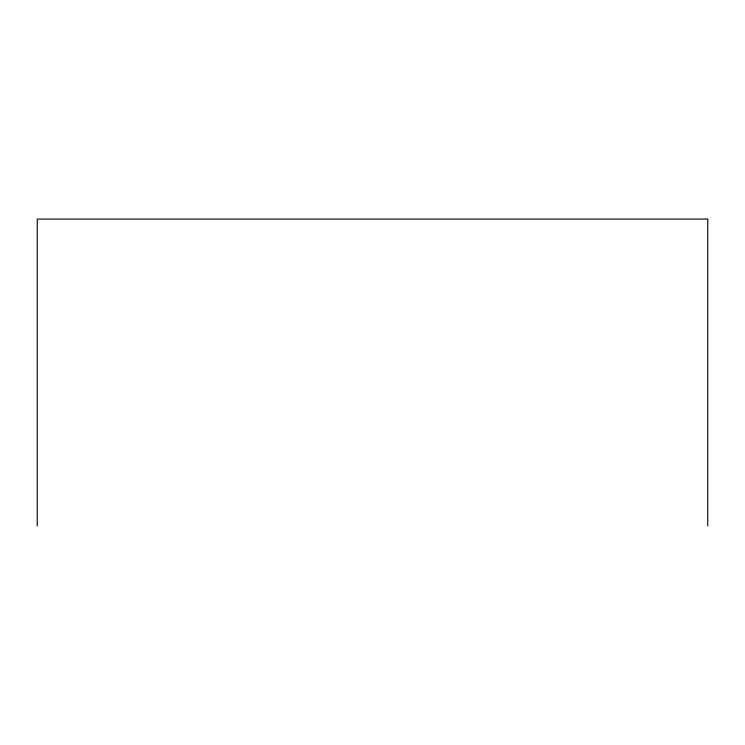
<?xml version="1.0" encoding="UTF-8"?>
<svg xmlns="http://www.w3.org/2000/svg" width="745" height="745" viewBox="0 0 745 745"><rect width="100%" height="100%" fill="white"/><g stroke="black" fill="none" stroke-linecap="round" stroke-linejoin="round"><path stroke-width="1.12" d="M707.75 525.923L707.75 219.077L37.25 219.077L37.25 525.923"/></g></svg>
